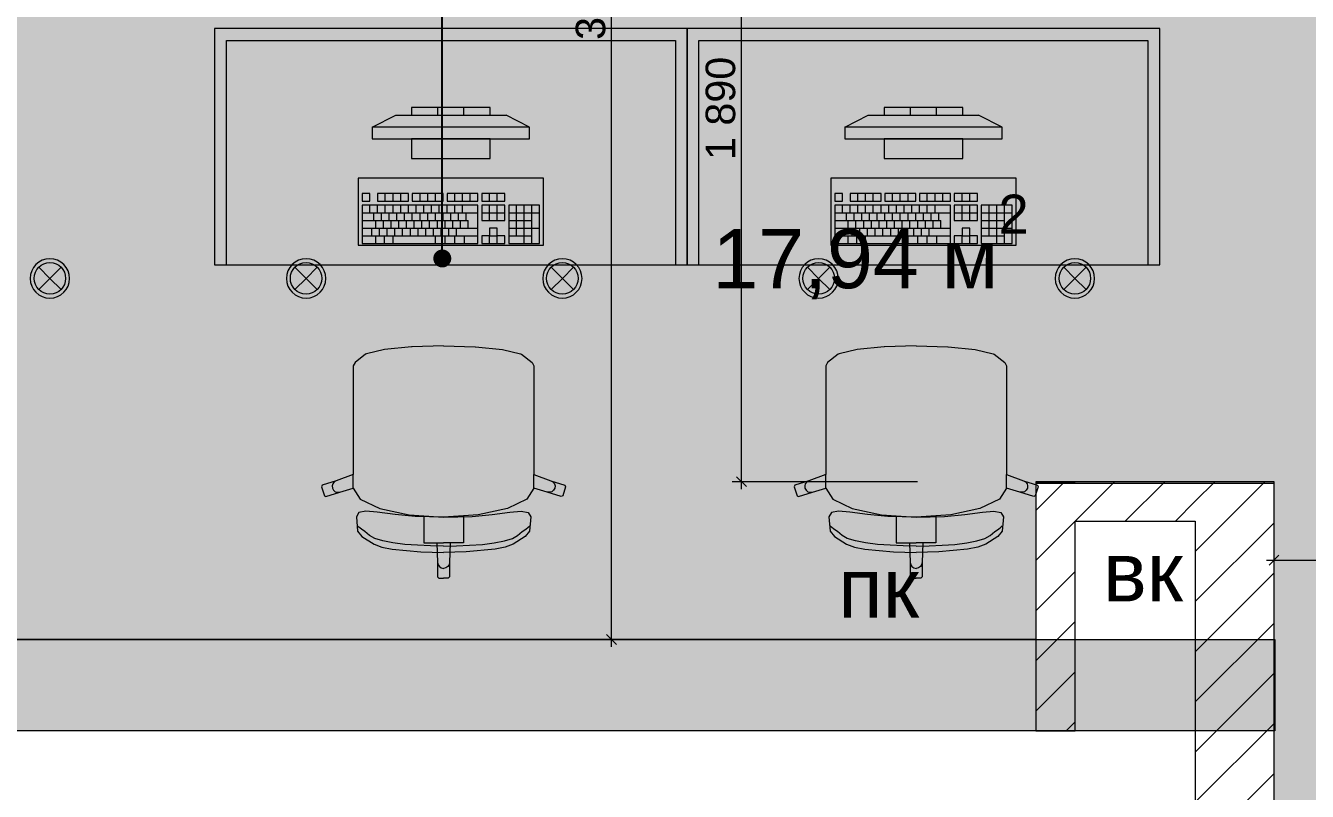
# Model space of a CAD drawing. Header units: millimetres. Extents: x 2336463 to 2579121, y 595385 to 778077.
# Drawn here: x 2473811 to 2477066, y 696245 to 698189 of the extents above; entities that cross this region are included whole.
import ezdxf

# ---------------------------------------------------------------- set-up
doc = ezdxf.new("R2010")
doc.units = ezdxf.units.MM
doc.header["$MEASUREMENT"] = 0
for name, color, linetype, lineweight in [('+комнаты_Ном._пера__1', 7, 'Continuous', 13), ('+план полов_Ном._пера__1', 7, 'Continuous', 13), ('+стена с дверью_Ном._пера__1', 7, 'Continuous', 13), ('1 Планировка_Ном._пера__1', 7, 'Continuous', 13), ('MEP - Электрооборудование.ЭО_Ном._пера__101', 252, 'Continuous', 5), ('Интерьер - Мебель_Ном._пера__1', 7, 'Continuous', 13), ('сит план_Ном._пера__1', 7, 'Continuous', 13)]:
    doc.layers.add(name, color=color, linetype=linetype, lineweight=lineweight)
for name, color, linetype, lineweight, true_color in [('+комнаты_Ном._пера__166', 7, 'Continuous', 5, 0x97cbff), ('+комнаты_Ном._пера__242', 7, 'Continuous', 13, 0x1b55b5), ('+стена с дверью_Ном._пера__243', 7, 'Continuous', 13, 0xe25822), ('1 Планировка размеры_Ном._пера__242', 7, 'Continuous', 13, 0x1b55b5), ('MEP - Электрооборудование.ЭО_Ном._пера__58', 7, 'Continuous', 5, 0xdf0000), ('Интерьер - Мебель_Ном._пера__242', 7, 'Continuous', 13, 0x1b55b5), ('сит план_Ном._пера__87', 7, 'Continuous', 20, 0x6a6a6a)]:
    doc.layers.add(name, color=color, linetype=linetype, lineweight=lineweight, true_color=true_color)
for name, color, linetype in [('1 Планировка размеры', 7, 'Continuous'), ('Интерьер - Мебель', 7, 'Continuous'), ('сит план', 7, 'Continuous')]:
    doc.layers.add(name, color=color, linetype=linetype)
doc.styles.add('СГЕНЕРИР_СТИЛЬ_1', font='arial.ttf')
doc.dimstyles.new('СГЕНЕРИР_СТИЛЬ__1', dxfattribs={"dimtxt": 75, "dimasz": 23.75, "dimexe": 0.18, "dimexo": 300, "dimgap": 0, "dimtad": 1, "dimtih": 1, "dimtoh": 1, "dimdec": 0, "dimzin": 0, "dimdsep": 46, "dimtxsty": 'СГЕНЕРИР_СТИЛЬ_1', "dimblk": 'ARROWHEAD_6', "dimblk1": 'ARROWHEAD_6', "dimblk2": 'ARROWHEAD_6', "dimcen": 0.09, "dimclrd": 256, "dimclre": 256, "dimclrt": 256, "dimazin": 0, "dimtfac": 1, "dimtdec": 4, "dimtmove": 0, "dimatfit": 3, "dimfxl": 0, "dimtolj": 1, "dimtzin": 0, "dimarcsym": 0})
doc.dimstyles.new('СГЕНЕРИР_СТИЛЬ__11', dxfattribs={"dimtxt": 0.18, "dimasz": 91.2, "dimexe": 0.18, "dimexo": 0.0625, "dimgap": 0, "dimtad": 0, "dimtih": 1, "dimtoh": 1, "dimdec": 4, "dimzin": 0, "dimdsep": 46, "dimcen": 0.09, "dimadec": 0, "dimazin": 0, "dimtfac": 1, "dimtdec": 4, "dimtmove": 0, "dimatfit": 3, "dimldrblk": 'ARROWHEAD_11', "dimfxl": 0, "dimtolj": 1, "dimtzin": 0, "dimarcsym": 0})
doc.dimstyles.new('СГЕНЕРИР_СТИЛЬ__2', dxfattribs={"dimtxt": 75, "dimasz": 23.75, "dimexe": 0.18, "dimexo": 300, "dimgap": 0, "dimtad": 1, "dimdec": 0, "dimzin": 0, "dimdsep": 46, "dimtxsty": 'СГЕНЕРИР_СТИЛЬ_1', "dimblk": 'ARROWHEAD_6', "dimblk1": 'ARROWHEAD_6', "dimblk2": 'ARROWHEAD_6', "dimcen": 0.09, "dimclrd": 256, "dimclre": 256, "dimclrt": 256, "dimazin": 0, "dimtfac": 1, "dimtdec": 4, "dimtmove": 0, "dimatfit": 3, "dimfxl": 0, "dimtolj": 1, "dimtzin": 0, "dimarcsym": 0})
pattern_1 = [(45, (2086872.015, 585813.69), (-63.639609, 63.639609), [])]

# ---------------------------------------------------------------- blocks, each defined once
blk = doc.blocks.new('Стена_459', base_point=(2476375.9, 696398.5))
at = {"layer": 'сит план_Ном._пера__87', "linetype": 'Continuous', "lineweight": 20, "true_color": 0x6a6a6a}
h = blk.add_hatch(dxfattribs=at)
h.set_pattern_fill('Блоки_Бетонные_Эффективные', color=251, style=0, pattern_type=2)
h.set_pattern_definition(pattern_1)
h.paths.add_polyline_path([(2476475.9, 697030.9), (2476375.9, 697030.9), (2476475.9, 696930.9)])
h = blk.add_hatch(dxfattribs=at)
h.set_pattern_fill('Блоки_Бетонные_Эффективные', color=251, style=0, pattern_type=2)
h.set_pattern_definition(pattern_1)
h.paths.add_polyline_path([(2476475.9, 696930.9), (2476375.9, 697030.9), (2476375.9, 696930.9)])
h = blk.add_hatch(dxfattribs=at)
h.set_pattern_fill('Блоки_Бетонные_Эффективные', color=251, style=0, pattern_type=2)
h.set_pattern_definition(pattern_1)
h.paths.add_polyline_path([(2476375.9, 696398.5), (2476475.9, 696398.5), (2476475.9, 696930.9), (2476375.9, 696930.9)])
at = {"layer": 'сит план_Ном._пера__1', "color": 7, "linetype": 'Continuous', "lineweight": 13, "flags": 128}
for points in [[(2476375.9, 697030.9), (2476475.9, 697030.9)], [(2476375.9, 697030.9), (2476375.9, 696398.5)], [(2476475.9, 696398.5), (2476475.9, 696930.9)], [(2476375.9, 696398.5), (2476475.9, 696398.5)]]:
    blk.add_lwpolyline(points, dxfattribs=at)
blk = doc.blocks.new('Стена_460', base_point=(2476375.9, 697030.9))
at = {"layer": 'сит план_Ном._пера__87', "linetype": 'Continuous', "lineweight": 20, "true_color": 0x6a6a6a}
h = blk.add_hatch(dxfattribs=at)
h.set_pattern_fill('Блоки_Бетонные_Эффективные', color=251, style=0, pattern_type=2)
h.set_pattern_definition(pattern_1)
h.paths.add_polyline_path([(2476475.9, 696930.9), (2476781, 696930.9), (2476781, 697030.9), (2476475.9, 697030.9)])
at = {"layer": 'сит план_Ном._пера__1', "color": 7, "linetype": 'Continuous', "lineweight": 13, "flags": 128}
for points in [[(2476781, 697030.9), (2476475.9, 697030.9)], [(2476475.9, 696930.9), (2476781, 696930.9)]]:
    blk.add_lwpolyline(points, dxfattribs=at)
blk = doc.blocks.new('Стена_469', base_point=(2476781, 697030.9))
at = {"layer": 'сит план_Ном._пера__87', "linetype": 'Continuous', "lineweight": 20, "true_color": 0x6a6a6a}
h = blk.add_hatch(dxfattribs=at)
h.set_pattern_fill('Блоки_Бетонные_Эффективные', color=251, style=0, pattern_type=2)
h.set_pattern_definition(pattern_1)
h.paths.add_polyline_path([(2476781, 696930.9), (2476981, 697030.9), (2476781, 697030.9)])
h = blk.add_hatch(dxfattribs=at)
h.set_pattern_fill('Блоки_Бетонные_Эффективные', color=251, style=0, pattern_type=2)
h.set_pattern_definition(pattern_1)
h.paths.add_polyline_path([(2476781, 696930.9), (2476981, 696930.9), (2476981, 697030.9)])
h = blk.add_hatch(dxfattribs=at)
h.set_pattern_fill('Блоки_Бетонные_Эффективные', color=251, style=0, pattern_type=2)
h.set_pattern_definition(pattern_1)
h.paths.add_polyline_path([(2476781, 696930.9), (2476781, 695376.2), (2476981, 695376.2), (2476981, 696930.9)])
h = blk.add_hatch(dxfattribs=at)
h.set_pattern_fill('Блоки_Бетонные_Эффективные', color=251, style=0, pattern_type=2)
h.set_pattern_definition(pattern_1)
h.paths.add_polyline_path([(2476781, 695176.2), (2476981, 695176.2), (2476781, 695376.2)])
h = blk.add_hatch(dxfattribs=at)
h.set_pattern_fill('Блоки_Бетонные_Эффективные', color=251, style=0, pattern_type=2)
h.set_pattern_definition(pattern_1)
h.paths.add_polyline_path([(2476781, 695376.2), (2476981, 695176.2), (2476981, 695376.2)])
at = {"layer": 'сит план_Ном._пера__1', "color": 7, "linetype": 'Continuous', "lineweight": 13, "flags": 128}
for points in [[(2476981, 697030.9), (2476781, 697030.9)], [(2476981, 695176.2), (2476981, 697030.9)], [(2476781, 696930.9), (2476781, 695376.2)], [(2476981, 695176.2), (2476781, 695176.2)]]:
    blk.add_lwpolyline(points, dxfattribs=at)
blk = doc.blocks.new('Индивидуальное Рабочее Место 25_7')
at = {"layer": 'Интерьер - Мебель_Ном._пера__1', "color": 7, "linetype": 'Continuous', "lineweight": 13}
for p, q in [((-1170, 0), (-1200, 0)), ((-1200, 0), (-1200, -30)), ((-30, 0), (-1170, 0)), ((0, 0), (-30, 0)), ((0, -30), (0, 0)), ((-1200, -30), (-1200, -600)), ((-1170, -30), (-30, -30)), ((-1170, -600), (-1170, -30)), ((-30, -30), (-30, -600)), ((0, -600), (0, -30)), ((-800, -250), (-740, -220)), ((-740, -220), (-460, -220)), ((-500, -200), (-700, -200)), ((-700, -200), (-700, -220)), ((-700, -220), (-500, -220)), ((-633.3, -220), (-633.3, -200)), ((-566.7, -220), (-566.7, -200)), ((-500, -220), (-500, -200)), ((-400, -250), (-460, -220)), ((-400, -250), (-800, -250)), ((-800, -250), (-800, -280)), ((-400, -280), (-400, -250)), ((-800, -280), (-400, -280)), ((-500, -280), (-700, -280)), ((-700, -280), (-700, -330)), ((-500, -330), (-500, -280)), ((-700, -330), (-500, -330)), ((-805.6, -419.1), (-825.2, -419.1)), ((-825.2, -419.1), (-825.2, -438.5)), ((-805.6, -438.5), (-805.6, -419.1)), ((-707.7, -419.1), (-786, -419.1)), ((-786, -419.1), (-786, -438.5)), ((-766.5, -438.5), (-766.5, -419.1)), ((-746.9, -438.5), (-746.9, -419.1)), ((-727.3, -438.5), (-727.3, -419.1)), ((-707.7, -438.5), (-707.7, -419.1)), ((-619.6, -419.1), (-697.9, -419.1)), ((-697.9, -419.1), (-697.9, -438.5)), ((-678.3, -438.5), (-678.3, -419.1)), ((-658.8, -438.5), (-658.8, -419.1)), ((-639.2, -438.5), (-639.2, -419.1)), ((-619.6, -438.5), (-619.6, -419.1)), ((-531.5, -419.1), (-609.8, -419.1)), ((-609.8, -419.1), (-609.8, -438.5)), ((-590.2, -438.5), (-590.2, -419.1)), ((-570.6, -438.5), (-570.6, -419.1)), ((-551, -438.5), (-551, -419.1)), ((-531.5, -438.5), (-531.5, -419.1)), ((-462.9, -419.1), (-521.7, -419.1)), ((-521.7, -419.1), (-521.7, -438.5)), ((-502.1, -438.5), (-502.1, -419.1)), ((-482.5, -438.5), (-482.5, -419.1)), ((-462.9, -438.5), (-462.9, -419.1)), ((-825.2, -438.5), (-805.6, -438.5)), ((-531.5, -448.2), (-825.2, -448.2)), ((-825.2, -448.2), (-825.2, -545.2)), ((-805.6, -467.6), (-805.6, -448.2)), ((-786, -438.5), (-707.7, -438.5)), ((-786, -467.6), (-786, -448.2)), ((-766.5, -467.6), (-766.5, -448.2)), ((-746.9, -467.6), (-746.9, -448.2)), ((-727.3, -467.6), (-727.3, -448.2)), ((-707.7, -467.6), (-707.7, -448.2)), ((-697.9, -438.5), (-619.6, -438.5)), ((-688.1, -467.6), (-688.1, -448.2)), ((-668.5, -467.6), (-668.5, -448.2)), ((-649, -467.6), (-649, -448.2)), ((-629.4, -467.6), (-629.4, -448.2)), ((-609.8, -438.5), (-531.5, -438.5)), ((-609.8, -467.6), (-609.8, -448.2)), ((-590.2, -467.6), (-590.2, -448.2)), ((-570.6, -467.6), (-570.6, -448.2)), ((-531.5, -545.2), (-531.5, -448.2)), ((-521.7, -438.5), (-462.9, -438.5)), ((-462.9, -448.2), (-521.7, -448.2)), ((-521.7, -448.2), (-521.7, -487)), ((-502.1, -487), (-502.1, -448.2)), ((-482.5, -487), (-482.5, -448.2)), ((-462.9, -487), (-462.9, -448.2)), ((-374.8, -448.2), (-453.1, -448.2)), ((-453.1, -448.2), (-453.1, -545.2)), ((-433.5, -525.8), (-433.5, -448.2)), ((-414, -545.2), (-414, -448.2)), ((-394.4, -545.2), (-394.4, -448.2)), ((-374.8, -545.2), (-374.8, -448.2)), ((-825.2, -467.6), (-531.5, -467.6)), ((-825.2, -487), (-555.9, -487)), ((-795.8, -487), (-795.8, -467.6)), ((-790.9, -506.4), (-790.9, -487)), ((-776.3, -487), (-776.3, -467.6)), ((-771.4, -506.4), (-771.4, -487)), ((-756.7, -487), (-756.7, -467.6)), ((-751.8, -506.4), (-751.8, -487)), ((-737.1, -487), (-737.1, -467.6)), ((-732.2, -506.4), (-732.2, -487)), ((-717.5, -487), (-717.5, -467.6)), ((-712.6, -506.4), (-712.6, -487)), ((-697.9, -487), (-697.9, -467.6)), ((-693, -506.4), (-693, -487)), ((-678.3, -487), (-678.3, -467.6)), ((-673.4, -506.4), (-673.4, -487)), ((-658.8, -487), (-658.8, -467.6)), ((-653.9, -506.4), (-653.9, -487)), ((-639.2, -487), (-639.2, -467.6)), ((-634.3, -506.4), (-634.3, -487)), ((-619.6, -487), (-619.6, -467.6)), ((-614.7, -506.4), (-614.7, -487)), ((-600, -487), (-600, -467.6)), ((-595.1, -506.4), (-595.1, -487)), ((-580.4, -487), (-580.4, -467.6)), ((-575.5, -506.4), (-575.5, -487)), ((-560.8, -487), (-560.8, -467.6)), ((-555.9, -506.4), (-555.9, -487)), ((-521.7, -467.6), (-462.9, -467.6)), ((-521.7, -487), (-462.9, -487)), ((-453.1, -467.6), (-374.8, -467.6)), ((-453.1, -487), (-394.4, -487)), ((-825.2, -506.4), (-531.5, -506.4)), ((-800.7, -525.8), (-800.7, -506.4)), ((-781.1, -525.8), (-781.1, -506.4)), ((-761.6, -525.8), (-761.6, -506.4)), ((-742, -525.8), (-742, -506.4)), ((-722.4, -525.8), (-722.4, -506.4)), ((-702.8, -525.8), (-702.8, -506.4)), ((-683.2, -525.8), (-683.2, -506.4)), ((-663.6, -525.8), (-663.6, -506.4)), ((-644.1, -525.8), (-644.1, -506.4)), ((-624.5, -525.8), (-624.5, -506.4)), ((-604.9, -525.8), (-604.9, -506.4)), ((-585.3, -525.8), (-585.3, -506.4)), ((-482.5, -506.4), (-502.1, -506.4)), ((-502.1, -506.4), (-502.1, -525.8)), ((-482.5, -525.8), (-482.5, -506.4)), ((-453.1, -506.4), (-374.8, -506.4)), ((-825.2, -525.8), (-531.5, -525.8)), ((-825.2, -545.2), (-531.5, -545.2)), ((-790.9, -545.2), (-790.9, -525.8)), ((-768.9, -545.2), (-768.9, -525.8)), ((-746.9, -545.2), (-746.9, -525.8)), ((-639.2, -545.2), (-639.2, -525.8)), ((-614.7, -545.2), (-614.7, -525.8)), ((-590.2, -545.2), (-590.2, -525.8)), ((-565.7, -545.2), (-565.7, -525.8)), ((-502.1, -525.8), (-521.7, -525.8)), ((-521.7, -525.8), (-521.7, -545.2)), ((-521.7, -545.2), (-462.9, -545.2)), ((-502.1, -545.2), (-502.1, -525.8)), ((-502.1, -525.8), (-482.5, -525.8)), ((-462.9, -525.8), (-482.5, -525.8)), ((-482.5, -545.2), (-482.5, -525.8)), ((-462.9, -545.2), (-462.9, -525.8)), ((-453.1, -525.8), (-394.4, -525.8)), ((-453.1, -545.2), (-374.8, -545.2)), ((-1200, -600), (-1170, -600)), ((-30, -600), (0, -600)), ((-699.7, -807.6), (-768.4, -814.7)), ((-698.6, -807.5), (-699.7, -807.6)), ((-618.6, -805), (-698.6, -807.5)), ((-618.6, -805), (-538.5, -807.5)), ((-538.5, -807.5), (-537.5, -807.6)), ((-537.5, -807.6), (-468.7, -814.7)), ((-816.5, -826.3), (-843.3, -847.4)), ((-814.4, -825.4), (-816.5, -826.3)), ((-768.4, -814.7), (-814.4, -825.4)), ((-468.7, -814.7), (-422.8, -825.4)), ((-422.8, -825.4), (-420.7, -826.3)), ((-420.7, -826.3), (-393.8, -847.4)), ((-843.3, -847.4), (-847.8, -856)), ((-847.8, -856), (-847.8, -887.1)), ((-393.8, -847.4), (-389.3, -856)), ((-389.3, -856), (-389.3, -887.1)), ((-847.8, -887.1), (-847.8, -923.2)), ((-389.3, -887.1), (-389.3, -923.2)), ((-847.8, -923.2), (-847.8, -1132.3)), ((-389.3, -923.2), (-389.3, -1132.3)), ((-847.8, -1132.3), (-891.2, -1148)), ((-847.8, -1166.5), (-847.8, -1132.3)), ((-389.3, -1166.5), (-389.3, -1132.3)), ((-389.3, -1132.3), (-345.9, -1148)), ((-926.6, -1159.4), (-928.6, -1163.1)), ((-928.6, -1163.1), (-921.1, -1185.9)), ((-891.2, -1148), (-926.6, -1159.4)), ((-900, -1155.4), (-901.6, -1161)), ((-901.6, -1161), (-900.9, -1166.8)), ((-900.9, -1166.8), (-898, -1171.9)), ((-896.4, -1150.8), (-900, -1155.4)), ((-891.2, -1148), (-896.4, -1150.8)), ((-881.9, -1176.4), (-847.7, -1166.7)), ((-847.8, -1166.5), (-847.7, -1166.7)), ((-847.7, -1166.7), (-830.4, -1194.6)), ((-389.4, -1166.7), (-406.8, -1194.6)), ((-389.3, -1166.5), (-389.4, -1166.7)), ((-355.3, -1176.4), (-389.4, -1166.7)), ((-345.9, -1148), (-340.8, -1150.8)), ((-345.9, -1148), (-310.5, -1159.4)), ((-340.8, -1150.8), (-337.1, -1155.4)), ((-336.2, -1166.8), (-339.1, -1171.9)), ((-337.1, -1155.4), (-335.5, -1161)), ((-335.5, -1161), (-336.2, -1166.8)), ((-308.6, -1163.1), (-316, -1185.9)), ((-310.5, -1159.4), (-308.6, -1163.1)), ((-921.1, -1185.9), (-917.3, -1187.8)), ((-917.3, -1187.8), (-881.9, -1176.4)), ((-898, -1171.9), (-893.4, -1175.5)), ((-893.4, -1175.5), (-887.7, -1177.1)), ((-887.7, -1177.1), (-881.9, -1176.4)), ((-830.4, -1194.6), (-780.7, -1218.4)), ((-406.8, -1194.6), (-456.5, -1218.4)), ((-349.4, -1177.1), (-355.3, -1176.4)), ((-319.8, -1187.8), (-355.3, -1176.4)), ((-343.7, -1175.5), (-349.4, -1177.1)), ((-339.1, -1171.9), (-343.7, -1175.5)), ((-316, -1185.9), (-319.8, -1187.8)), ((-833.3, -1228.1), (-840, -1239.7)), ((-816, -1225.1), (-833.3, -1228.1)), ((-787.1, -1227.7), (-816, -1225.1)), ((-741.8, -1233.5), (-787.1, -1227.7)), ((-780.7, -1218.4), (-706.3, -1234.2)), ((-690.9, -1238.2), (-741.8, -1233.5)), ((-706.3, -1234.2), (-668.9, -1236.6)), ((-668.9, -1236.6), (-618.6, -1239.8)), ((-668.9, -1236.6), (-668.9, -1275.3)), ((-568.3, -1236.6), (-618.6, -1239.8)), ((-530.8, -1234.2), (-568.3, -1236.6)), ((-568.3, -1236.6), (-568.3, -1275.3)), ((-546.3, -1238.2), (-495.3, -1233.5)), ((-456.5, -1218.4), (-530.8, -1234.2)), ((-495.3, -1233.5), (-450, -1227.7)), ((-450, -1227.7), (-421.1, -1225.1)), ((-421.1, -1225.1), (-403.9, -1228.1)), ((-403.9, -1228.1), (-397.2, -1239.7)), ((-840, -1239.7), (-836.7, -1275.8)), ((-833.6, -1265.2), (-837.3, -1262.6)), ((-827.3, -1270.4), (-833.6, -1265.2)), ((-618.6, -1240.5), (-690.9, -1238.2)), ((-618.6, -1240.5), (-546.3, -1238.2)), ((-409.8, -1270.4), (-403.6, -1265.2)), ((-403.6, -1265.2), (-399.8, -1262.6)), ((-397.2, -1239.7), (-400.5, -1275.8)), ((-836.7, -1275.8), (-826.1, -1289)), ((-818.3, -1276.5), (-827.3, -1270.4)), ((-826.1, -1289), (-795.1, -1309)), ((-806.6, -1286.6), (-818.3, -1276.5)), ((-793.4, -1294.3), (-806.6, -1286.6)), ((-773, -1300.5), (-793.4, -1294.3)), ((-747.1, -1305.5), (-773, -1300.5)), ((-668.9, -1275.3), (-668.9, -1305.3)), ((-568.3, -1275.3), (-568.3, -1305.3)), ((-490.1, -1305.5), (-464.1, -1300.5)), ((-464.1, -1300.5), (-443.8, -1294.3)), ((-443.8, -1294.3), (-430.6, -1286.6)), ((-411, -1289), (-442, -1309)), ((-430.6, -1286.6), (-418.8, -1276.5)), ((-418.8, -1276.5), (-409.8, -1270.4)), ((-400.5, -1275.8), (-411, -1289)), ((-795.1, -1309), (-775.2, -1316.3)), ((-775.2, -1316.3), (-749.3, -1321.1)), ((-749.3, -1321.1), (-676.1, -1328.1)), ((-717.1, -1309.2), (-747.1, -1305.5)), ((-684.7, -1311.7), (-717.1, -1309.2)), ((-651.3, -1313.2), (-684.7, -1311.7)), ((-676.1, -1328.1), (-618.6, -1330.2)), ((-668.9, -1305.3), (-635.5, -1305.3)), ((-618.6, -1313.6), (-651.3, -1313.2)), ((-635.5, -1305.3), (-618.6, -1305.3)), ((-635.5, -1305.3), (-633.7, -1355.1)), ((-601.7, -1305.3), (-618.6, -1305.3)), ((-618.6, -1313.6), (-585.9, -1313.2)), ((-561.1, -1328.1), (-618.6, -1330.2)), ((-601.7, -1305.3), (-603.5, -1355.1)), ((-568.3, -1305.3), (-601.7, -1305.3)), ((-585.9, -1313.2), (-552.5, -1311.7)), ((-487.9, -1321.1), (-561.1, -1328.1)), ((-552.5, -1311.7), (-520, -1309.2)), ((-520, -1309.2), (-490.1, -1305.5)), ((-462, -1316.3), (-487.9, -1321.1)), ((-442, -1309), (-462, -1316.3)), ((-633.7, -1355.1), (-632.5, -1360.8)), ((-633.7, -1355.1), (-633.7, -1392)), ((-632.5, -1360.8), (-629.2, -1365.7)), ((-629.2, -1365.7), (-624.4, -1368.9)), ((-607.9, -1365.7), (-612.8, -1368.9)), ((-604.6, -1360.8), (-607.9, -1365.7)), ((-603.5, -1355.1), (-604.6, -1360.8)), ((-603.5, -1355.1), (-603.5, -1392)), ((-633.7, -1392), (-630.7, -1395)), ((-630.7, -1395), (-618.6, -1395)), ((-624.4, -1368.9), (-618.6, -1370.1)), ((-612.8, -1368.9), (-618.6, -1370.1)), ((-606.5, -1395), (-618.6, -1395)), ((-603.5, -1392), (-606.5, -1395))]:
    blk.add_line(p, q, dxfattribs=at)
at = {"layer": 'Интерьер - Мебель_Ном._пера__1', "color": 7, "linetype": 'Continuous', "lineweight": 13, "flags": 128}
for points in [[(0, 0), (-1200, 0), (-1200, -600), (0, -600)], [(-835, -380), (-835, -550), (-365, -550), (-365, -380)]]:
    blk.add_lwpolyline(points, close=True, dxfattribs=at)
blk = doc.blocks.new('Встраиваемый Точечный Светильник 25')
at = {"layer": 'MEP - Электрооборудование.ЭО_Ном._пера__58', "color": 12, "linetype": 'Continuous', "lineweight": 5, "true_color": 0xdf0000}
for q in [(-28.3, 28.3), (-28.3, -28.3), (28.3, 28.3), (28.3, -28.3)]:
    blk.add_line((0, 0), q, dxfattribs=at)
at = {"layer": 'MEP - Электрооборудование.ЭО_Ном._пера__58', "color": 12, "linetype": 'Continuous', "lineweight": 5, "true_color": 0xdf0000, "flags": 128}
blk.add_lwpolyline([(50, 0, 1), (-50, 0, 1)], format="xyb", close=True, dxfattribs=at)
at = {"layer": 'MEP - Электрооборудование.ЭО_Ном._пера__58', "color": 12, "linetype": 'Continuous', "lineweight": 5, "true_color": 0xdf0000}
blk.add_circle((0, 0), 40, dxfattribs=at)
blk = doc.blocks.new('*D3204', base_point=(2086872, 585813.7))
at = {"layer": '1 Планировка размеры_Ном._пера__242', "color": 152, "linetype": 'Continuous', "lineweight": 13, "true_color": 0x1b55b5}
for p, q in [((2476456, 698920.5), (2475605.5, 698920.5)), ((2475641.4, 698908), (2475616.4, 698933)), ((2475628.9, 698920.5), (2475628.9, 698939.2)), ((2475628.9, 697030.9), (2475628.9, 698920.5)), ((2476075.9, 697030.9), (2475605.5, 697030.9)), ((2475616.4, 697043.4), (2475641.4, 697018.4)), ((2475628.9, 697012.1), (2475628.9, 697030.9))]:
    blk.add_line(p, q, dxfattribs=at)
at = {"layer": '1 Планировка размеры_Ном._пера__242', "color": 152, "lineweight": 13, "true_color": 0x1b55b5, "insert": (2475613.9, 697847.4), "char_height": 75, "attachment_point": 7, "rotation": 90, "style": 'СГЕНЕРИР_СТИЛЬ_1'}
blk.add_mtext('\\A1;{\\pql;\\fArial|b0|i0|c204|p38;1\xa0890}', dxfattribs=at)
blk = doc.blocks.new('ARROWHEAD_6')
at = {"color": 0, "linetype": 'Continuous', "lineweight": 0}
for p, q in [((0, 0), (-1, 0)), ((-0.5, -0.5), (0.5, 0.5))]:
    blk.add_line(p, q, dxfattribs=at)
blk = doc.blocks.new('*D3205', base_point=(2086872, 585813.7))
at = {"layer": '1 Планировка размеры_Ном._пера__242', "color": 152, "linetype": 'Continuous', "lineweight": 13, "true_color": 0x1b55b5}
for p, q in [((2476962.2, 696831.9), (2476981, 696831.9)), ((2476993.5, 696844.4), (2476968.5, 696819.4)), ((2476981, 696808.5), (2476981, 696855.4)), ((2476981, 696831.9), (2478406.4, 696831.9)), ((2478418.9, 696844.4), (2478393.9, 696819.4)), ((2478406.4, 696808.5), (2478406.4, 696855.4))]:
    blk.add_line(p, q, dxfattribs=at)
at = {"layer": '1 Планировка размеры_Ном._пера__242', "color": 152, "lineweight": 13, "true_color": 0x1b55b5, "insert": (2477565.5, 696846.9), "char_height": 75, "attachment_point": 7, "style": 'СГЕНЕРИР_СТИЛЬ_1'}
blk.add_mtext('\\A1;{\\pql;\\fArial|b0|i0|c204|p38;1\xa0425}', dxfattribs=at)
blk = doc.blocks.new('*D3370', base_point=(2086872, 585813.7))
at = {"layer": 'Интерьер - Мебель_Ном._пера__242', "color": 152, "linetype": 'Continuous', "lineweight": 13, "true_color": 0x1b55b5}
for p, q in [((2475322.4, 699930.5), (2470403, 699930.5)), ((2475311.4, 699918), (2475286.4, 699943)), ((2475298.9, 699930.5), (2475298.9, 699949.2)), ((2475298.9, 696630.5), (2475298.9, 699930.5)), ((2476075.9, 696630.5), (2475275.5, 696630.5)), ((2475286.4, 696643), (2475311.4, 696618)), ((2475298.9, 696611.8), (2475298.9, 696630.5))]:
    blk.add_line(p, q, dxfattribs=at)
at = {"layer": 'Интерьер - Мебель_Ном._пера__242', "color": 152, "lineweight": 13, "true_color": 0x1b55b5, "insert": (2475283.9, 698152.3), "char_height": 75, "attachment_point": 7, "rotation": 90, "style": 'СГЕНЕРИР_СТИЛЬ_1'}
blk.add_mtext('\\A1;{\\pql;\\fArial|b0|i0|c204|p38;3\xa0300}', dxfattribs=at)
blk = doc.blocks.new('ARROWHEAD_11')
at = {"color": 0, "linetype": 'Continuous', "lineweight": 0}
blk.add_line((0, 0), (-1, 0), dxfattribs=at)
at = {"color": 0, "linetype": 'Continuous', "lineweight": 0, "const_width": 0.25, "flags": 128}
blk.add_lwpolyline([(-0.125, 0, 1), (0.125, 0, 1)], format="xyb", close=True, dxfattribs=at)

msp = doc.modelspace()

# ---------------------------------------------------------------- hatches: boundary and pattern name
at = {"layer": '+комнаты_Ном._пера__166', "linetype": 'Continuous', "lineweight": 0, "true_color": 0x25323f}
msp.add_hatch(color=169, dxfattribs=at).paths.add_polyline_path([(2471380.9, 698421), (2475856, 698421), (2475856, 698920.5), (2478575.2, 698920.5), (2478575.2, 698421), (2478600, 698421), (2478600, 697030.9), (2478600, 694221.4), (2476981, 694221.4), (2476981, 697030.9), (2476375.9, 697030.9), (2476375.9, 696630.5), (2471380.9, 696630.5)])
at = {"layer": '+план полов_Ном._пера__1', "linetype": 'Continuous', "lineweight": 13}
h = msp.add_hatch(dxfattribs=at)
h.set_pattern_fill('Сетка_1200х1200', style=0, pattern_type=2)
h.set_pattern_definition([(0, (2086872, 585813.7), (0, 1200), []), (90, (2086872, 585813.7), (-1200, 0), [])])
h.paths.add_polyline_path([(2478948.1, 710628.3), (2478948.1, 710879.9), (2473847.1, 710879.9), (2473847.1, 712656.4), (2473848.4, 712656.4), (2473848.4, 713484.4), (2474150.3, 713484.4), (2474150.3, 713861), (2474150.3, 714834.8), (2474655.3, 714834.8), (2474655.3, 715512.1), (2474052.4, 715512.1), (2474052.4, 716500.4), (2474050.3, 716500.4), (2474050.3, 716965.8), (2477335.2, 716965.8), (2477335.2, 717312), (2479008.9, 717312), (2479008.9, 716985.8), (2479267.2, 716985.8), (2480877.3, 716985.8), (2480877.3, 717315.8), (2482252.3, 717315.8), (2482252.3, 716570.8), (2482755, 716570.8), (2482755, 716961), (2484448.1, 716961), (2484727.4, 716961), (2484727.4, 717281.3), (2486379.8, 717281.3), (2486379.8, 716944.3), (2486588.1, 716944.3), (2486588.1, 716945.3), (2489504.9, 716945.3), (2489504.9, 712656.7), (2489504.9, 712245.1), (2487540, 712245.1), (2487540, 712245.9), (2487348.6, 712245.9), (2485984.9, 712245.9), (2485984.9, 712125.1), (2487348.6, 712125.1), (2487348.6, 711366.5), (2487540, 711366.5), (2487579.8, 711366.5), (2487579.8, 709148.7), (2487579.8, 709135.4), (2485986.6, 709135.4), (2485986.6, 708847.9), (2485986.7, 708847.9), (2485986.7, 701807.7), (2485986.7, 701507.1), (2485986.7, 697660.1), (2485988, 697660.1), (2485988, 694310.7), (2485986.7, 694310.7), (2485986.7, 694010.7), (2487589.3, 694010.7), (2487589.3, 690742.6), (2487516.5, 690736.1, -0.000118), (2487516.6, 690735.6), (2487587.2, 690742.4, -0.000396), (2487587.3, 690740.2, -0.342625), (2486386.8, 689334.6, -0.000421), (2486384.5, 689334.3), (2486384.8, 689332.2), (2483593.3, 689332.2), (2479499.4, 689332.2), (2478989.4, 689332.2), (2478989.4, 690566.8), (2478899.4, 690566.8), (2478899.4, 692071.8), (2479409.7, 692071.8), (2479409.7, 692610.8), (2478994.4, 692610.8), (2478994.4, 693615.4), (2479499.4, 693615.4), (2481099.4, 693615.4), (2481099.4, 694103.2), (2482744.3, 694103.2), (2482744.3, 693615.4), (2483349.3, 693615.4), (2483349.3, 694010.7), (2484745.7, 694010.7), (2484745.7, 697660.1), (2484747.1, 697660.1), (2484747.1, 701507.1), (2484747.1, 702214.4), (2483392.7, 702214.4), (2483392.7, 704178), (2482933.1, 704178), (2482698.2, 704178), (2482698.2, 701224.7), (2481074.4, 701224.7), (2481074.4, 704011), (2480462.2, 704011), (2480462.2, 703617), (2479416.3, 703617), (2479416.3, 703616.4), (2478567.2, 703616.4), (2478567.2, 703599.4), (2475467.2, 703599.4), (2475467.2, 705401.1), (2473877.2, 705401.1), (2473877.2, 706611.6), (2474188.4, 706611.6), (2474188.4, 707984.1), (2473844.2, 707984.1), (2473844.2, 710628.3)])
h.paths.add_polyline_path([(2480553.3, 710237), (2480841.9, 710237), (2480841.9, 708271.4), (2480841.9, 707227.4), (2480841.9, 706912.3), (2481733.8, 706912.3), (2481733.8, 706985.3), (2482661.5, 706985.3), (2482661.5, 706602.6), (2482663.2, 706602.6), (2482663.2, 705692.7), (2482659.9, 705692.7), (2482659.9, 705398.6), (2484744.3, 705398.6), (2484744.3, 709982), (2482588.8, 709982), (2482588.8, 709923.7), (2481714, 709923.7), (2481714, 709985.2), (2481141.6, 709985.2), (2481141.6, 711620.7), (2481680.9, 711620.7), (2482703.1, 711620.7), (2482703.1, 712596), (2483444, 712596), (2483444, 712927.6), (2483445.7, 712927.6), (2483445.7, 713531.8), (2483445.7, 713808), (2482903.2, 713808), (2482903.2, 713811.3), (2481333.2, 713811.3), (2481333.2, 713812.6), (2481143.2, 713812.6), (2481143.2, 712830.7), (2480842.6, 712830.7), (2480842.6, 711636.4), (2480842.3, 711636.4), (2480842.3, 711256.1), (2480553.3, 711256.1)], flags=0)
h.paths.add_polyline_path([(2482903.2, 716167.8), (2482903.2, 716167.4), (2482932, 716167.4), (2482932, 716167.8)], flags=0)
at = {"layer": '+стена с дверью_Ном._пера__243', "linetype": 'Continuous', "lineweight": 0, "true_color": 0x381608}
msp.add_hatch(color=28, dxfattribs=at).paths.add_polyline_path([(2470103, 699930.5), (2475856, 699930.5), (2475856, 698925), (2476755.5, 698925), (2476755.5, 699731.4), (2476755.5, 703018.9), (2478583.9, 703018.9), (2478725.1, 703018.9), (2478725.1, 699624), (2478583.9, 699624), (2478583.9, 698421), (2478603.9, 698421), (2478603.9, 697026.6), (2478606.2, 697026.6), (2478606.2, 694224.2), (2476981, 694224.2), (2476981, 697026.6), (2476375.9, 697026.6), (2476375.9, 696630.5), (2471380.9, 696630.5), (2471380.9, 698420.4), (2470103, 698420.4)])
at = {"layer": 'сит план_Ном._пера__1', "linetype": 'Continuous', "lineweight": 13}
h = msp.add_hatch(dxfattribs=at)
h.set_pattern_fill('AR_CONC', style=0, pattern_type=2)
h.set_pattern_definition([(50, (2086872.01, 585813.69), (-182.18467, 15.939086), [19.05, -209.55]), (355, (2086872.01, 585813.69), (-35.24342, 191.056845), [15.24, -167.64058]), (100.451445, (2086887.2, 585812.36), (146.94125, 175.11775), [16.19001, -178.090245]), (46.1842, (2086872.01, 585864.49), (-271.07904, 42.04233), [28.575, -314.325]), (96.63556, (2086894.6, 585860.98), (237.40413, 247.42612), [24.28502, -267.1356]), (351.18415, (2086872.01, 585864.49), (237.40413, 247.42612), [22.85997, -251.45973]), (21, (2086897.41, 585851.79), (-151.61439, 102.2652), [19.05, -209.55]), (326, (2086897.41, 585851.79), (61.80203, 184.18797), [15.24, -167.64]), (71.451445, (2086910.05, 585843.26), (213.41642, 81.92277), [16.19001, -178.08994]), (37.5, (2086872.015, 585813.686), (3.088603, 84.555039), [0, -165.608, 0, -170.18, 0, -168.275]), (7.5, (2086872.015, 585813.69), (66.819663, 100.180575), [0, -97.028, 0, -161.798, 0, -64.135]), (327.5, (2086815.37, 585813.686), (-135.590595, 5.728744), [0, -63.5, 0, -198.12, 0, -262.89]), (317.5, (2086789.97, 585813.69), (148.12918, 25.42649), [0, -82.55, 0, -131.572, 0, -186.69])])
h.paths.add_polyline_path([(2471380.9, 696630.5), (2476982.8, 696630.5), (2476982.8, 696398.5), (2471380.9, 696398.5)])

# ---------------------------------------------------------------- linework, layer by layer
at = {"layer": '+комнаты_Ном._пера__1', "color": 7, "linetype": 'Continuous', "lineweight": 13, "flags": 128}
msp.add_lwpolyline([(2471380.9, 698421), (2475856, 698421), (2475856, 698920.5), (2478575.2, 698920.5), (2478575.2, 698421), (2478600, 698421), (2478600, 697030.9), (2478600, 694221.4), (2476981, 694221.4), (2476981, 697030.9), (2476375.9, 697030.9), (2476375.9, 696630.5), (2471380.9, 696630.5)], close=True, dxfattribs=at)
at = {"layer": '+стена с дверью_Ном._пера__1', "color": 7, "linetype": 'Continuous', "lineweight": 13, "flags": 128}
msp.add_lwpolyline([(2470103, 699930.5), (2475856, 699930.5), (2475856, 698925), (2476755.5, 698925), (2476755.5, 699731.4), (2476755.5, 703018.9), (2478583.9, 703018.9), (2478725.1, 703018.9), (2478725.1, 699624), (2478583.9, 699624), (2478583.9, 698421), (2478603.9, 698421), (2478603.9, 697026.6), (2478606.2, 697026.6), (2478606.2, 694224.2), (2476981, 694224.2), (2476981, 697026.6), (2476375.9, 697026.6), (2476375.9, 696630.5), (2471380.9, 696630.5), (2471380.9, 698420.4), (2470103, 698420.4)], close=True, dxfattribs=at)
at = {"layer": '1 Планировка_Ном._пера__1', "color": 7, "linetype": 'Continuous', "lineweight": 13}
for p, q in [((2475495.6, 696630.5), (2475795.6, 696630.5)), ((2475795.6, 696630.5), (2476095.6, 696630.5))]:
    msp.add_line(p, q, dxfattribs=at)
at = {"layer": 'сит план_Ном._пера__1', "color": 7, "linetype": 'Continuous', "lineweight": 13, "flags": 128}
msp.add_lwpolyline([(2471380.9, 696630.5), (2476982.8, 696630.5), (2476982.8, 696398.5), (2471380.9, 696398.5)], close=True, dxfattribs=at)

# ---------------------------------------------------------------- block references
at = {"layer": 'MEP - Электрооборудование.ЭО_Ном._пера__58', "color": 12, "linetype": 'Continuous', "lineweight": 5, "true_color": 0xdf0000, "zscale": 1000, "rotation": 90}
for p in [(2473872.7, 697547.1), (2474523.3, 697547.1), (2475174, 697547.1), (2475824.7, 697547.1), (2476475.4, 697547.1)]:
    msp.add_blockref('Встраиваемый Точечный Светильник 25', p, dxfattribs=at)
at = {"layer": 'Интерьер - Мебель_Ном._пера__1', "color": 7, "linetype": 'Continuous', "lineweight": 13, "zscale": 1000}
for p in [(2475490.9, 698181.2), (2476690.9, 698181.2)]:
    msp.add_blockref('Индивидуальное Рабочее Место 25_7', p, dxfattribs=at)
at = {"layer": 'сит план', "color": 7, "lineweight": 13}
for name, p in [('Стена_459', (2476375.9, 696398.5)), ('Стена_460', (2476375.9, 697030.9)), ('Стена_469', (2476781, 697030.9))]:
    msp.add_blockref(name, p, dxfattribs=at)

# ---------------------------------------------------------------- texts
at = {"layer": '+комнаты_Ном._пера__242', "color": 152, "lineweight": 13, "true_color": 0x1b55b5, "insert": (2475554.8, 697494.1), "char_height": 150, "attachment_point": 7, "style": 'СГЕНЕРИР_СТИЛЬ_1'}
msp.add_mtext('{\\fArial|b0|i0|c204|p38;17,94 м{\\H0.66x;\\S2^  ;}}', dxfattribs=at)
at = {"layer": 'сит план_Ном._пера__1', "color": 7, "linetype": 'Continuous', "lineweight": 13, "char_height": 150, "attachment_point": 1, "style": 'СГЕНЕРИР_СТИЛЬ_1'}
for s, insert in [('\\A1;{\\pql;\\fArial|b0|i0|c204|p38;в\\fArial|b0|i0|c204|p38;к}', (2476546.7, 696877.2)), ('\\A1;{\\pql;\\fArial|b0|i0|c204|p38;пк}', (2475874.2, 696836.3))]:
    msp.add_mtext(s, dxfattribs=dict(at, insert=insert))

# ---------------------------------------------------------------- dimensions: what is measured, and where the dimension line sits
at = {"layer": '1 Планировка размеры', "color": 152, "linetype": 'Continuous', "lineweight": 13, "true_color": 0x1b55b5}
dim = msp.add_linear_dim(base=(2475628.9, 698920.5), p1=(2476375.9, 697030.9), p2=(2476756, 698920.5), angle=90, dimstyle='СГЕНЕРИР_СТИЛЬ__2', dxfattribs=at)
dim.commit()
dim.dimension.update_dxf_attribs({"geometry": '*D3204', "text_midpoint": (2475576.4, 697976.3), "dimtype": 160, "text_rotation": 90})
dim = msp.add_linear_dim(base=(2478406.4, 696831.9), p1=(2476981, 697030.9), p2=(2478406.4, 696663.6), dimstyle='СГЕНЕРИР_СТИЛЬ__1', dxfattribs=at)
dim.commit()
dim.dimension.update_dxf_attribs({"geometry": '*D3205', "text_midpoint": (2477694.3, 696884.4), "dimtype": 160})
at = {"layer": 'Интерьер - Мебель', "color": 152, "linetype": 'Continuous', "lineweight": 13, "true_color": 0x1b55b5}
dim = msp.add_linear_dim(base=(2475298.9, 699930.5), p1=(2476375.9, 696630.5), p2=(2470103, 699930.5), angle=90, dimstyle='СГЕНЕРИР_СТИЛЬ__2', dxfattribs=at)
dim.commit()
dim.dimension.update_dxf_attribs({"geometry": '*D3370', "text_midpoint": (2475246.4, 698281.1), "dimtype": 160, "text_rotation": 90})

# ---------------------------------------------------------------- leaders
at = {"layer": 'MEP - Электрооборудование.ЭО_Ном._пера__101', "color": 252, "linetype": 'Continuous', "lineweight": 5, "annotation_type": 0, "has_hookline": 1, "hookline_direction": 1, "text_width": 696.3}
msp.add_leader([(2474869.1, 697597.6), (2474869.1, 698996.7), (2474435, 698996.7)], dimstyle='СГЕНЕРИР_СТИЛЬ__11', dxfattribs=at)

doc.saveas('drawing.dxf')
